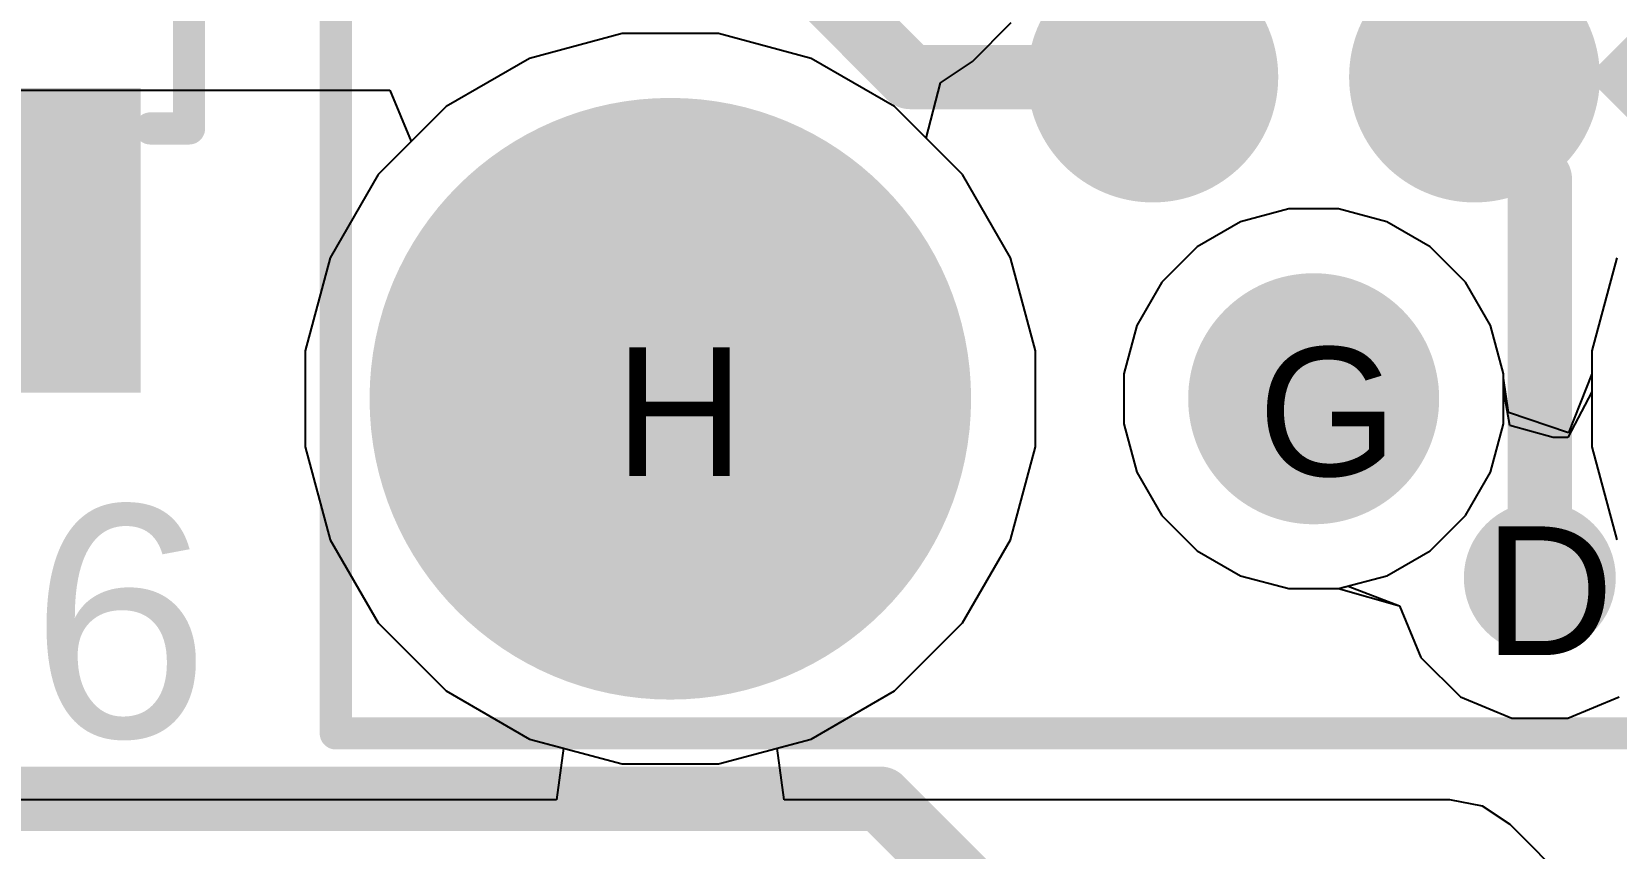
# Model space of a CAD drawing. Header units: inches. Extents: x -11 to 5428, y 0 to 5423.
# Drawn here: x 163.87 to 170.13, y 70.99 to 74.21 of the extents above; entities that cross this region are included whole.
import ezdxf

# ---------------------------------------------------------------- set-up
doc = ezdxf.new("R2010")
doc.units = ezdxf.units.IN
for name, color, linetype in [('Bottom Layer', 5, 'Continuous'), ('Bottom Solder', 6, 'Continuous'), ('Drill Drawing', 1, 'Continuous'), ('GND', 16, 'Continuous'), ('Pad Holes', 156, 'Continuous'), ('PWR', 76, 'Continuous'), ('Top Layer', 1, 'Continuous'), ('Top Overlay', 2, 'Continuous'), ('Top Paste', 8, 'Continuous'), ('Top Solder', 216, 'Continuous'), ('Via Holes', 16, 'Continuous')]:
    doc.layers.add(name, color=color, linetype=linetype)
doc.styles.add('Arial', font='', dxfattribs={"height": 0.2})
doc.styles.get('Arial').set_extended_font_data('Arial')

# ---------------------------------------------------------------- blocks, each defined once
blk = doc.blocks.new('TC2030_IDC__414')
at = {"layer": 'Bottom Solder'}
h = blk.add_hatch(color=6, dxfattribs=at)
edge = h.paths.add_edge_path()
edge.add_arc((-2.54, 2.54), 0.1016, 0, 360)
h = blk.add_hatch(color=6, dxfattribs=at)
edge = h.paths.add_edge_path()
edge.add_arc((-2.54, 0), 0.1016, 0, 360)
at = {"layer": 'Pad Holes'}
h = blk.add_hatch(color=7, dxfattribs=at)
edge = h.paths.add_edge_path()
edge.add_arc((-2.54, 2.54), 1.1875, 0, 360)
h = blk.add_hatch(color=7, dxfattribs=at)
edge = h.paths.add_edge_path()
edge.add_arc((-2.54, 0), 0.4955, 0, 360)
at = {"layer": 'Top Layer'}
h = blk.add_hatch(color=1, dxfattribs=at)
edge = h.paths.add_edge_path()
edge.add_arc((-1.27, 0.635), 0.3935, 0, 360)
h = blk.add_hatch(color=1, dxfattribs=at)
edge = h.paths.add_edge_path()
edge.add_arc((-1.27, -0.635), 0.3935, 0, 360)
h = blk.add_hatch(color=1, dxfattribs=at)
edge = h.paths.add_edge_path()
edge.add_arc((-1.27, -0.635), 0.3935, 0, 360)
at = {"layer": 'Top Paste'}
h = blk.add_hatch(color=8, dxfattribs=at)
edge = h.paths.add_edge_path()
edge.add_arc((-1.27, 0.635), 0.3935, 0, 360)
h = blk.add_hatch(color=8, dxfattribs=at)
edge = h.paths.add_edge_path()
edge.add_arc((-1.27, -0.635), 0.3935, 0, 360)
h = blk.add_hatch(color=8, dxfattribs=at)
edge = h.paths.add_edge_path()
edge.add_arc((-1.27, -0.635), 0.3935, 0, 360)
at = {"layer": 'Top Solder'}
h = blk.add_hatch(color=216, dxfattribs=at)
edge = h.paths.add_edge_path()
edge.add_arc((-2.54, 2.54), 0.1016, 0, 360)
h = blk.add_hatch(color=216, dxfattribs=at)
edge = h.paths.add_edge_path()
edge.add_arc((-1.27, 0.635), 0.4951, 0, 360)
h = blk.add_hatch(color=216, dxfattribs=at)
edge = h.paths.add_edge_path()
edge.add_arc((-2.54, 0), 0.1016, 0, 360)
h = blk.add_hatch(color=216, dxfattribs=at)
edge = h.paths.add_edge_path()
edge.add_arc((-1.27, -0.635), 0.4951, 0, 360)
h = blk.add_hatch(color=216, dxfattribs=at)
edge = h.paths.add_edge_path()
edge.add_arc((-1.27, -0.635), 0.4951, 0, 360)
at = {"layer": 'Top Overlay'}
for points in [[(-3.8608, 3.8608, 0.127, 0.127, 0), (-3.8608, -3.8608, 0.127, 0.127, 0)], [(-3.8608, 3.8608, 0.127, 0.127, 0), (3.2004, 3.8608, 0.127, 0.127, 0)], [(-1.27, -1.1684, 0.127, 0.127, 0), (-1.397, -1.2954, 0.127, 0.127, 0)], [(-1.27, -1.1684, 0.127, 0.127, 0), (-1.143, -1.2954, 0.127, 0.127, 0)]]:
    blk.add_lwpolyline(points, format="xyseb", dxfattribs=at)
for points in [[(-3.8926, 3.8608, 0.0635, 0.0635, 1), (-3.8291, 3.8608, 0.0635, 0.0635, 1)], [(-3.8926, 3.8608, 0.0635, 0.0635, 1), (-3.8291, 3.8608, 0.0635, 0.0635, 1)], [(-1.3018, -1.1684, 0.0635, 0.0635, 1), (-1.2383, -1.1684, 0.0635, 0.0635, 1)], [(-1.3018, -1.1684, 0.0635, 0.0635, 1), (-1.2383, -1.1684, 0.0635, 0.0635, 1)]]:
    blk.add_lwpolyline(points, format="xyseb", close=True, dxfattribs=at)
blk = doc.blocks.new('SOT_323_5_517')
at = {"layer": 'Top Layer'}
for points in [[(-1.45, 0.825), (-0.45, 0.825), (-0.45, 0.475), (-1.45, 0.475)], [(0.45, 0.825), (1.45, 0.825), (1.45, 0.475), (0.45, 0.475)], [(-1.45, 0.175), (-0.45, 0.175), (-0.45, -0.175), (-1.45, -0.175)], [(-1.45, -0.475), (-0.45, -0.475), (-0.45, -0.825), (-1.45, -0.825)], [(0.45, -0.475), (1.45, -0.475), (1.45, -0.825), (0.45, -0.825)]]:
    blk.add_hatch(color=1, dxfattribs=at).paths.add_polyline_path(points)
at = {"layer": 'Top Paste'}
for points in [[(-1.45, 0.825), (-0.45, 0.825), (-0.45, 0.475), (-1.45, 0.475)], [(0.45, 0.825), (1.45, 0.825), (1.45, 0.475), (0.45, 0.475)], [(-1.45, 0.175), (-0.45, 0.175), (-0.45, -0.175), (-1.45, -0.175)], [(-1.45, -0.475), (-0.45, -0.475), (-0.45, -0.825), (-1.45, -0.825)], [(0.45, -0.475), (1.45, -0.475), (1.45, -0.825), (0.45, -0.825)]]:
    blk.add_hatch(color=8, dxfattribs=at).paths.add_polyline_path(points)
at = {"layer": 'Top Solder'}
for points in [[(-1.5516, 0.9266), (-0.3484, 0.9266), (-0.3484, 0.3734), (-1.5516, 0.3734)], [(0.3484, 0.9266), (1.5516, 0.9266), (1.5516, 0.3734), (0.3484, 0.3734)], [(-1.5516, 0.2766), (-0.3484, 0.2766), (-0.3484, -0.2766), (-1.5516, -0.2766)], [(-1.5516, -0.3734), (-0.3484, -0.3734), (-0.3484, -0.9266), (-1.5516, -0.9266)], [(0.3484, -0.3734), (1.5516, -0.3734), (1.5516, -0.9266), (0.3484, -0.9266)]]:
    blk.add_hatch(color=216, dxfattribs=at).paths.add_polyline_path(points)
at = {"layer": 'Top Overlay'}
for points in [[(0.508, 1.1176, 0.127, 0.127, 0), (-0.5842, 1.1176, 0.127, 0.127, 0)], [(-0.5842, 0.9652, 0.127, 0.127, 0), (-0.5842, 1.1176, 0.127, 0.127, 0)], [(0.508, 0.9652, 0.127, 0.127, 0), (0.508, 1.1176, 0.127, 0.127, 0)], [(-1.7272, 0.5334, 0.127, 0.127, 0), (-1.7272, 0.7874, 0.127, 0.127, 0)], [(-1.6002, 0.6604, 0.127, 0.127, 0), (-1.7272, 0.7874, 0.127, 0.127, 0)], [(-1.7272, 0.5334, 0.127, 0.127, 0), (-1.6002, 0.6604, 0.127, 0.127, 0)], [(-0.5842, -1.1176, 0.127, 0.127, 0), (-0.5842, -0.9652, 0.127, 0.127, 0)], [(0.508, -1.1176, 0.127, 0.127, 0), (0.508, -0.9652, 0.127, 0.127, 0)], [(0.508, -1.1176, 0.127, 0.127, 0), (-0.5842, -1.1176, 0.127, 0.127, 0)]]:
    blk.add_lwpolyline(points, format="xyseb", dxfattribs=at)
for points in [[(-0.6159, 1.1176, 0.0635, 0.0635, 1), (-0.5524, 1.1176, 0.0635, 0.0635, 1)], [(-0.6159, 1.1176, 0.0635, 0.0635, 1), (-0.5524, 1.1176, 0.0635, 0.0635, 1)], [(0.4763, 1.1176, 0.0635, 0.0635, 1), (0.5398, 1.1176, 0.0635, 0.0635, 1)], [(0.4763, 1.1176, 0.0635, 0.0635, 1), (0.5398, 1.1176, 0.0635, 0.0635, 1)], [(-0.6159, 0.9652, 0.0635, 0.0635, 1), (-0.5524, 0.9652, 0.0635, 0.0635, 1)], [(0.4763, 0.9652, 0.0635, 0.0635, 1), (0.5398, 0.9652, 0.0635, 0.0635, 1)], [(-1.7589, 0.7874, 0.0635, 0.0635, 1), (-1.6954, 0.7874, 0.0635, 0.0635, 1)], [(-1.7589, 0.7874, 0.0635, 0.0635, 1), (-1.6954, 0.7874, 0.0635, 0.0635, 1)], [(-1.6319, 0.6604, 0.0635, 0.0635, 1), (-1.5684, 0.6604, 0.0635, 0.0635, 1)], [(-1.6319, 0.6604, 0.0635, 0.0635, 1), (-1.5684, 0.6604, 0.0635, 0.0635, 1)], [(-1.7589, 0.5334, 0.0635, 0.0635, 1), (-1.6954, 0.5334, 0.0635, 0.0635, 1)], [(-1.7589, 0.5334, 0.0635, 0.0635, 1), (-1.6954, 0.5334, 0.0635, 0.0635, 1)], [(-0.6159, -0.9652, 0.0635, 0.0635, 1), (-0.5524, -0.9652, 0.0635, 0.0635, 1)], [(0.4763, -0.9652, 0.0635, 0.0635, 1), (0.5398, -0.9652, 0.0635, 0.0635, 1)], [(-0.6159, -1.1176, 0.0635, 0.0635, 1), (-0.5524, -1.1176, 0.0635, 0.0635, 1)], [(-0.6159, -1.1176, 0.0635, 0.0635, 1), (-0.5524, -1.1176, 0.0635, 0.0635, 1)], [(0.4763, -1.1176, 0.0635, 0.0635, 1), (0.5398, -1.1176, 0.0635, 0.0635, 1)], [(0.4763, -1.1176, 0.0635, 0.0635, 1), (0.5398, -1.1176, 0.0635, 0.0635, 1)]]:
    blk.add_lwpolyline(points, format="xyseb", close=True, dxfattribs=at)

msp = doc.modelspace()

# ---------------------------------------------------------------- hatches: boundary and pattern name
at = {"layer": 'Bottom Layer'}
h = msp.add_hatch(color=5, dxfattribs=at)
edge = h.paths.add_edge_path()
edge.add_arc((169.8257, 72.0536), 0.3, 0, 360)
at = {"layer": 'GND'}
h = msp.add_hatch(color=16, dxfattribs=at)
edge = h.paths.add_edge_path()
edge.add_arc((169.8257, 72.0536), 0.3, 0, 360)
at = {"layer": 'PWR'}
h = msp.add_hatch(color=76, dxfattribs=at)
edge = h.paths.add_edge_path()
edge.add_arc((169.8257, 72.0536), 0.3, 0, 360)
at = {"layer": 'Top Layer'}
h = msp.add_hatch(color=1, dxfattribs=at)
edge = h.paths.add_edge_path()
edge.add_arc((169.8257, 72.0536), 0.3, 0, 360)
at = {"layer": 'Via Holes'}
h = msp.add_hatch(color=7, dxfattribs=at)
edge = h.paths.add_edge_path()
edge.add_arc((169.8257, 72.0536), 0.15, 0, 360)

# ---------------------------------------------------------------- linework, layer by layer
at = {"layer": 'Bottom Layer'}
for p, q in [((167.5863, 74.0924), (167.7391, 74.2452)), ((167.4668, 74.0126), (167.5863, 74.0924)), ((167.46, 74.0071), (167.4668, 74.0126)), ((162.8273, 73.9787), (165.2849, 73.9787)), ((165.2849, 73.9787), (165.3691, 73.7755)), ((167.4025, 73.7895), (167.46, 74.0071)), ((165.3691, 73.7755), (165.2393, 73.6457)), ((167.5463, 73.6457), (167.4025, 73.7895)), ((165.2393, 73.6457), (165.0496, 73.317)), ((167.7361, 73.317), (167.5463, 73.6457)), ((168.6435, 73.459), (168.4726, 73.3603)), ((168.8341, 73.5101), (168.6435, 73.459)), ((169.0315, 73.5101), (168.8341, 73.5101)), ((169.2221, 73.459), (169.0315, 73.5101)), ((169.393, 73.3603), (169.2221, 73.459)), ((168.4726, 73.3603), (168.3331, 73.2208)), ((169.5326, 73.2208), (169.393, 73.3603)), ((165.0496, 73.317), (164.9513, 72.9504)), ((167.8343, 72.9504), (167.7361, 73.317)), ((170.1296, 73.317), (170.0313, 72.9504)), ((168.3331, 73.2208), (168.2344, 73.0499)), ((169.6312, 73.0499), (169.5326, 73.2208)), ((168.2344, 73.0499), (168.1833, 72.8593)), ((169.6823, 72.8593), (169.6312, 73.0499)), ((164.9513, 72.9504), (164.9513, 72.5708)), ((167.8343, 72.5708), (167.8343, 72.9504)), ((170.0313, 72.9504), (170.0313, 72.7881)), ((168.1833, 72.8593), (168.1833, 72.6619)), ((169.6823, 72.7954), (169.6823, 72.8593)), ((169.7071, 72.655), (169.6823, 72.7954)), ((170.0313, 72.7881), (169.9359, 72.6076)), ((168.1833, 72.6619), (168.2344, 72.4713)), ((169.8781, 72.6076), (169.7071, 72.655)), ((169.9359, 72.6076), (169.8781, 72.6076)), ((164.9513, 72.5708), (165.0496, 72.2042)), ((167.7361, 72.2042), (167.8343, 72.5708)), ((168.2344, 72.4713), (168.3331, 72.3004)), ((168.3331, 72.3004), (168.4726, 72.1609)), ((165.0496, 72.2042), (165.2393, 71.8755)), ((167.5463, 71.8755), (167.7361, 72.2042)), ((168.4726, 72.1609), (168.6435, 72.0622)), ((168.6435, 72.0622), (168.8341, 72.0111)), ((168.8341, 72.0111), (169.0315, 72.0111)), ((169.0315, 72.0111), (169.0685, 72.021)), ((169.0685, 72.021), (169.2715, 71.9435)), ((169.2715, 71.9435), (169.2969, 71.8827)), ((165.2393, 71.8755), (165.5077, 71.6071)), ((167.2779, 71.6071), (167.5463, 71.8755)), ((169.2969, 71.8827), (169.356, 71.7398)), ((169.356, 71.7398), (169.5119, 71.584)), ((165.5077, 71.6071), (165.8364, 71.4173)), ((166.9492, 71.4173), (167.2779, 71.6071)), ((169.5119, 71.584), (169.7155, 71.4996)), ((169.9359, 71.4996), (170.1395, 71.584)), ((169.7155, 71.4996), (169.9359, 71.4996)), ((165.8364, 71.4173), (165.9708, 71.3813)), ((166.8149, 71.3813), (166.9492, 71.4173)), ((165.9708, 71.3813), (165.944, 71.1781)), ((166.8416, 71.1781), (166.8149, 71.3813)), ((165.944, 71.1781), (120.3461, 71.1781)), ((169.4703, 71.1781), (166.8416, 71.1781)), ((169.5991, 71.1525), (169.4703, 71.1781)), ((169.7084, 71.0795), (169.5991, 71.1525)), ((172.282, 68.5059), (169.7084, 71.0795))]:
    msp.add_line(p, q, dxfattribs=at)
at = {"layer": 'GND'}
for p, q in [((166.203, 74.2021), (165.8364, 74.1039)), ((166.5826, 74.2021), (166.203, 74.2021)), ((166.9492, 74.1039), (166.5826, 74.2021)), ((165.8364, 74.1039), (165.5077, 73.9141)), ((167.2779, 73.9141), (166.9492, 74.1039)), ((165.5077, 73.9141), (165.2393, 73.6457)), ((167.5463, 73.6457), (167.2779, 73.9141)), ((165.2393, 73.6457), (165.0496, 73.317)), ((167.7361, 73.317), (167.5463, 73.6457)), ((168.6435, 73.459), (168.4726, 73.3603)), ((168.8341, 73.5101), (168.6435, 73.459)), ((169.0315, 73.5101), (168.8341, 73.5101)), ((169.2221, 73.459), (169.0315, 73.5101)), ((169.393, 73.3603), (169.2221, 73.459)), ((168.4726, 73.3603), (168.3331, 73.2208)), ((169.5326, 73.2208), (169.393, 73.3603)), ((165.0496, 73.317), (164.9513, 72.9504)), ((167.8343, 72.9504), (167.7361, 73.317)), ((170.1296, 73.317), (170.0313, 72.9504)), ((168.3331, 73.2208), (168.2344, 73.0499)), ((169.6312, 73.0499), (169.5326, 73.2208)), ((168.2344, 73.0499), (168.1833, 72.8593)), ((169.6823, 72.8593), (169.6312, 73.0499)), ((164.9513, 72.9504), (164.9513, 72.5708)), ((167.8343, 72.5708), (167.8343, 72.9504)), ((170.0313, 72.9504), (170.0313, 72.8593)), ((168.1833, 72.8593), (168.1833, 72.6619)), ((169.6823, 72.8423), (169.6823, 72.8593)), ((169.7016, 72.7058), (169.6823, 72.8423)), ((170.0313, 72.8593), (169.9393, 72.6264)), ((169.9393, 72.6264), (169.7016, 72.7058)), ((168.1833, 72.6619), (168.2344, 72.4713)), ((164.9513, 72.5708), (165.0496, 72.2042)), ((167.7361, 72.2042), (167.8343, 72.5708)), ((168.2344, 72.4713), (168.3331, 72.3004)), ((168.3331, 72.3004), (168.4726, 72.1609)), ((165.0496, 72.2042), (165.2393, 71.8755)), ((167.5463, 71.8755), (167.7361, 72.2042)), ((168.4726, 72.1609), (168.6435, 72.0622)), ((168.6435, 72.0622), (168.8341, 72.0111)), ((168.8341, 72.0111), (169.0315, 72.0111)), ((169.0315, 72.0111), (169.2715, 71.9435)), ((169.2715, 71.9435), (169.3155, 71.8378)), ((165.2393, 71.8755), (165.5077, 71.6071)), ((167.2779, 71.6071), (167.5463, 71.8755)), ((169.3155, 71.8378), (169.356, 71.7398)), ((169.356, 71.7398), (169.5119, 71.584)), ((165.5077, 71.6071), (165.8364, 71.4173)), ((166.9492, 71.4173), (167.2779, 71.6071)), ((169.5119, 71.584), (169.7155, 71.4996)), ((169.9359, 71.4996), (170.1395, 71.584)), ((169.7155, 71.4996), (169.9359, 71.4996)), ((165.8364, 71.4173), (166.203, 71.3191)), ((166.5826, 71.3191), (166.9492, 71.4173)), ((166.203, 71.3191), (166.5826, 71.3191))]:
    msp.add_line(p, q, dxfattribs=at)
at = {"layer": 'PWR'}
for p, q in [((166.203, 74.2021), (165.8364, 74.1039)), ((166.5826, 74.2021), (166.203, 74.2021)), ((166.9492, 74.1039), (166.5826, 74.2021)), ((165.8364, 74.1039), (165.5077, 73.9141)), ((167.2779, 73.9141), (166.9492, 74.1039)), ((165.5077, 73.9141), (165.2393, 73.6457)), ((167.5463, 73.6457), (167.2779, 73.9141)), ((165.2393, 73.6457), (165.0496, 73.317)), ((167.7361, 73.317), (167.5463, 73.6457)), ((168.6435, 73.459), (168.4726, 73.3603)), ((168.8341, 73.5101), (168.6435, 73.459)), ((169.0315, 73.5101), (168.8341, 73.5101)), ((169.2221, 73.459), (169.0315, 73.5101)), ((169.393, 73.3603), (169.2221, 73.459)), ((168.4726, 73.3603), (168.3331, 73.2208)), ((169.5326, 73.2208), (169.393, 73.3603)), ((165.0496, 73.317), (164.9513, 72.9504)), ((167.8343, 72.9504), (167.7361, 73.317)), ((170.1296, 73.317), (170.0313, 72.9504)), ((168.3331, 73.2208), (168.2344, 73.0499)), ((169.6312, 73.0499), (169.5326, 73.2208)), ((168.2344, 73.0499), (168.1833, 72.8593)), ((169.6823, 72.8593), (169.6312, 73.0499)), ((164.9513, 72.9504), (164.9513, 72.5708)), ((167.8343, 72.5708), (167.8343, 72.9504)), ((170.0313, 72.9504), (170.0313, 72.5708)), ((168.1833, 72.8593), (168.1833, 72.6619)), ((169.6823, 72.6619), (169.6823, 72.8593)), ((168.1833, 72.6619), (168.2344, 72.4713)), ((169.6312, 72.4713), (169.6823, 72.6619)), ((164.9513, 72.5708), (165.0496, 72.2042)), ((167.7361, 72.2042), (167.8343, 72.5708)), ((170.0313, 72.5708), (170.1296, 72.2042)), ((168.2344, 72.4713), (168.3331, 72.3004)), ((169.5326, 72.3004), (169.6312, 72.4713)), ((168.3331, 72.3004), (168.4726, 72.1609)), ((169.393, 72.1609), (169.5326, 72.3004)), ((165.0496, 72.2042), (165.2393, 71.8755)), ((167.5463, 71.8755), (167.7361, 72.2042)), ((168.4726, 72.1609), (168.6435, 72.0622)), ((169.2221, 72.0622), (169.393, 72.1609)), ((168.6435, 72.0622), (168.8341, 72.0111)), ((168.8341, 72.0111), (169.0315, 72.0111)), ((169.0315, 72.0111), (169.2221, 72.0622)), ((165.2393, 71.8755), (165.5077, 71.6071)), ((167.2779, 71.6071), (167.5463, 71.8755)), ((165.5077, 71.6071), (165.8364, 71.4173)), ((166.9492, 71.4173), (167.2779, 71.6071)), ((165.8364, 71.4173), (166.203, 71.3191)), ((166.5826, 71.3191), (166.9492, 71.4173)), ((166.203, 71.3191), (166.5826, 71.3191))]:
    msp.add_line(p, q, dxfattribs=at)
at = {"layer": 'Top Layer'}
for points in [[(167.0265, 74.3438, 0.254, 0.254, 0), (167.3397, 74.0306, 0.254, 0.254, 0)], [(167.3397, 74.0306, 0.254, 0.254, 0), (168.2978, 74.0306, 0.254, 0.254, 0)], [(169.5678, 73.8864, 0.254, 0.254, 0), (169.5678, 74.0306, 0.254, 0.254, 0)], [(169.5678, 73.8864, 0.254, 0.254, 0), (169.8257, 73.6285, 0.254, 0.254, 0)], [(169.8257, 72.0536, 0.254, 0.254, 0), (169.8257, 73.6285, 0.254, 0.254, 0)], [(163.2394, 71.1816, 0.254, 0.254, 0), (167.2228, 71.1816, 0.254, 0.254, 0)], [(167.2228, 71.1816, 0.254, 0.254, 0), (167.7286, 70.6758, 0.254, 0.254, 0)]]:
    msp.add_lwpolyline(points, format="xyseb", dxfattribs=at)
for points in [[(167.2762, 74.0306, 0.127, 0.127, 1), (167.4032, 74.0306, 0.127, 0.127, 1)], [(167.2762, 74.0306, 0.127, 0.127, 1), (167.4032, 74.0306, 0.127, 0.127, 1)], [(168.2343, 74.0306, 0.127, 0.127, 1), (168.3613, 74.0306, 0.127, 0.127, 1)], [(169.5043, 74.0306, 0.127, 0.127, 1), (169.6313, 74.0306, 0.127, 0.127, 1)], [(169.5043, 73.8864, 0.127, 0.127, 1), (169.6313, 73.8864, 0.127, 0.127, 1)], [(169.5043, 73.8864, 0.127, 0.127, 1), (169.6313, 73.8864, 0.127, 0.127, 1)], [(169.7622, 73.6285, 0.127, 0.127, 1), (169.8892, 73.6285, 0.127, 0.127, 1)], [(169.7622, 73.6285, 0.127, 0.127, 1), (169.8892, 73.6285, 0.127, 0.127, 1)], [(169.7622, 72.0536, 0.127, 0.127, 1), (169.8892, 72.0536, 0.127, 0.127, 1)], [(167.1593, 71.1816, 0.127, 0.127, 1), (167.2863, 71.1816, 0.127, 0.127, 1)], [(167.1593, 71.1816, 0.127, 0.127, 1), (167.2863, 71.1816, 0.127, 0.127, 1)]]:
    msp.add_lwpolyline(points, format="xyseb", close=True, dxfattribs=at)

# ---------------------------------------------------------------- block references
for name, p, rotation in [('TC2030_IDC__414', (168.9328, 75.3006), 90), ('SOT_323_5_517', (163.375, 74.3356), 270)]:
    msp.add_blockref(name, p, dxfattribs=dict(rotation=rotation))

# ---------------------------------------------------------------- texts
at = {"layer": 'Drill Drawing', "style": 'Arial'}
for s, p in [('H', (166.1727, 72.4559)), ('G', (168.7127, 72.4559)), ('D', (169.6056, 71.7489))]:
    msp.add_text(s, height=0.508, dxfattribs=at).set_placement(p)
at = {"layer": 'Top Overlay', "style": 'Arial'}
msp.add_text('D16', height=0.9144, dxfattribs=at).set_placement((162.2324, 71.4249))

doc.saveas('drawing.dxf')
